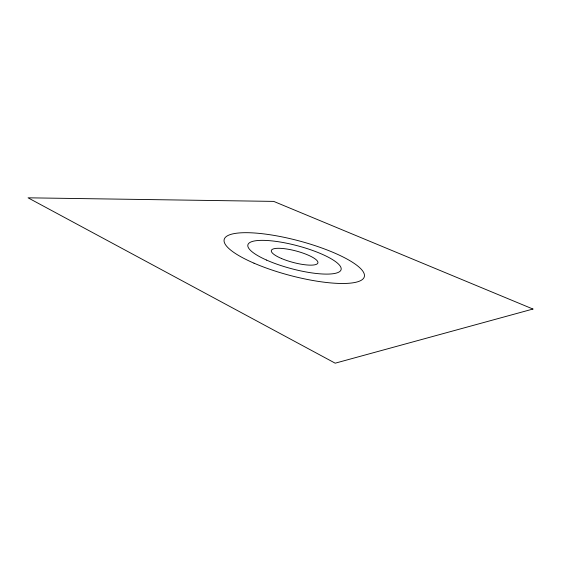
<?xml version="1.0" encoding="UTF-8"?>
<svg xmlns="http://www.w3.org/2000/svg" width="561" height="561" viewBox="0 0 561 561"><rect width="100%" height="100%" fill="white"/><g stroke="black" fill="none" stroke-linecap="round" stroke-linejoin="round"><path stroke-width="0.84" d="M532.95 309.041L335.19 363.184L28.05 197.816L273.705 201.392L532.95 309.041M266.573 260.087A48.225 11.851 14.9 0 0 340.871 270.206A48.225 11.851 14.9 0 0 276.012 241.391A48.225 11.851 14.9 0 0 266.573 260.087M281.475 258.488A24.081 5.912 14.9 0 0 317.877 262.962A24.081 5.912 14.9 0 0 284.511 248.698A24.081 5.912 14.9 0 0 281.475 258.488M253.986 263.165A72.495 17.854 14.9 0 0 364.201 277.099A72.495 17.854 14.9 0 0 264.582 233.993A72.495 17.854 14.9 0 0 253.986 263.165"/></g></svg>
